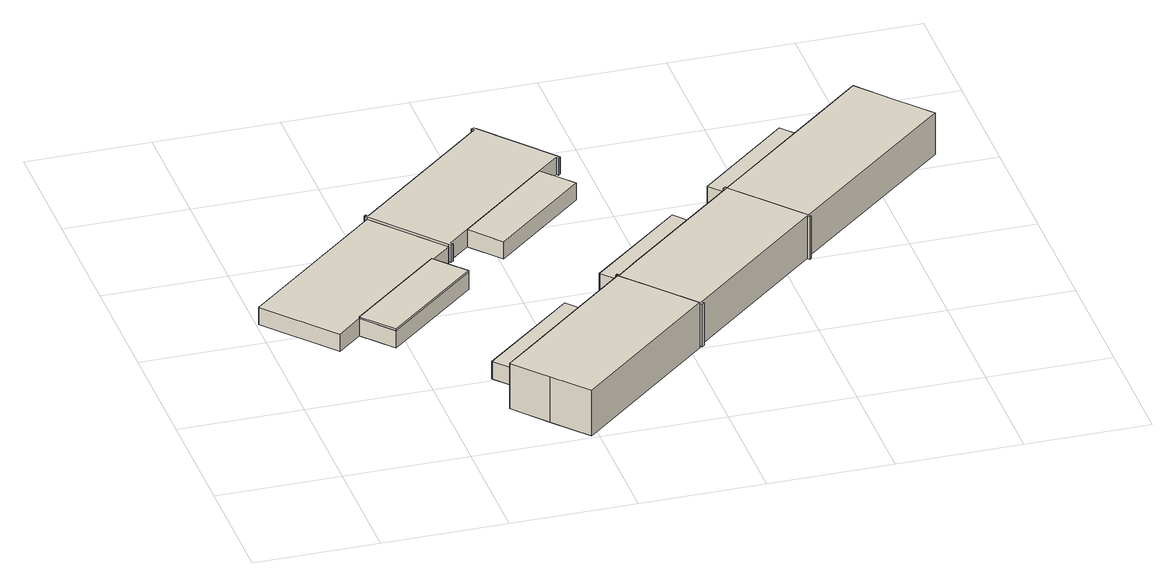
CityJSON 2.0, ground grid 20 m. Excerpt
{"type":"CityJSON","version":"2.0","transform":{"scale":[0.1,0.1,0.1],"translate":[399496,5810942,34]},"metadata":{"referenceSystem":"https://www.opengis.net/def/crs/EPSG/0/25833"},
"CityObjects":{
"building1":{"type":"Building","attributes":{"Gemeindeschluessel":"11000009","function":"31001_2100"},"address":[{"country":"Germany","locality":"Berlin","thoroughfareNumber":"96E, 96F","thoroughfareName":"Groß-Berliner Damm"}],"children":["building1-1","building1-2"]},
"building1-1":{"type":"BuildingPart","attributes":{"BezugspunktDach":"2200","measuredHeight":3,"storeysAboveGround":1},"parents":["building1"],"geometry":[{"type":"Solid","lod":"1","boundaries":[[[[0,1,2,3,4,5,6,7]],[[8,9,10,11,12,13,14,15]],[[8,15,7,6]],[[9,8,6,5]],[[10,9,5,4]],[[11,10,4,3]],[[12,11,3,2]],[[13,12,2,1]],[[14,13,1,0]],[[15,14,0,7]]]]}]},
"building1-2":{"type":"BuildingPart","attributes":{"BezugspunktDach":"2200","measuredHeight":3,"storeysAboveGround":1},"parents":["building1"],"geometry":[{"type":"Solid","lod":"1","boundaries":[[[[16,17,18,19]],[[20,21,22,23]],[[20,23,19,18]],[[21,20,18,17]],[[22,21,17,16]],[[23,22,16,19]]]]}]},
"building2":{"type":"Building","attributes":{"Gemeindeschluessel":"11000009","function":"31001_2100"},"address":[{"country":"Germany","locality":"Berlin","thoroughfareNumber":"98E, 98F","thoroughfareName":"Groß-Berliner Damm"}],"children":["building2-1","building2-2"]},
"building2-1":{"type":"BuildingPart","attributes":{"BezugspunktDach":"2200","measuredHeight":8.56,"storeysAboveGround":1},"parents":["building2"],"geometry":[{"type":"MultiSurface","lod":"1","boundaries":[[[24,25,26,27,28,29,30,31]],[[32,33,34,35,36,37,38,39]],[[32,39,31,30]],[[40,41,42,43,33,32,30,29]],[[34,33,29,28]],[[35,34,28,27]],[[36,35,27,26]],[[37,36,26,25]],[[38,37,25,24]],[[39,38,24,31]],[[43,42,41,40]]]}]},
"building2-2":{"type":"BuildingPart","attributes":{"BezugspunktDach":"2200","measuredHeight":3,"storeysAboveGround":1},"parents":["building2"],"geometry":[{"type":"Solid","lod":"1","boundaries":[[[[41,40,44,45]],[[46,43,42,47]],[[46,47,45,44]],[[43,46,44,40]],[[47,42,41,45]],[[43,40,41,42]]]]}]},
"building3":{"type":"Building","attributes":{"Gemeindeschluessel":"11000009","function":"31001_2100"},"address":[{"country":"Germany","locality":"Berlin","thoroughfareNumber":"96C, 96D","thoroughfareName":"Groß-Berliner Damm"}],"children":["building3-1","building3-2"]},
"building3-1":{"type":"BuildingPart","attributes":{"BezugspunktDach":"2200","measuredHeight":3,"storeysAboveGround":1},"parents":["building3"],"geometry":[{"type":"Solid","lod":"1","boundaries":[[[[48,49,50,51,52,53,54,55,56,57,58,59,60,61,62,63,64,65,66,67]],[[68,69,70,71,72,73,74,75,76,77,78,79,80,81,82,83,84,85,86,87]],[[68,87,67,66]],[[69,68,66,65]],[[70,69,65,64]],[[71,70,64,63]],[[72,71,63,62]],[[73,72,62,61]],[[74,73,61,60]],[[75,74,60,59]],[[76,75,59,58]],[[77,76,58,57]],[[78,77,57,56]],[[79,78,56,55]],[[80,79,55,54]],[[81,80,54,53]],[[82,81,53,52]],[[83,82,52,51]],[[84,83,51,50]],[[85,84,50,49]],[[86,85,49,48]],[[87,86,48,67]]]]}]},
"building3-2":{"type":"BuildingPart","attributes":{"BezugspunktDach":"2200","measuredHeight":3,"storeysAboveGround":1},"parents":["building3"],"geometry":[{"type":"Solid","lod":"1","boundaries":[[[[54,55,56,53]],[[78,79,80,81]],[[78,81,53,56]],[[79,78,56,55]],[[80,79,55,54]],[[81,80,54,53]]]]}]},
"building4":{"type":"Building","attributes":{"Gemeindeschluessel":"11000009","function":"31001_2100"},"address":[{"country":"Germany","locality":"Berlin","thoroughfareNumber":"98C, 98D","thoroughfareName":"Groß-Berliner Damm"}],"children":["building4-1","building4-2"]},
"building4-1":{"type":"BuildingPart","attributes":{"BezugspunktDach":"2200","measuredHeight":8.05,"storeysAboveGround":1},"parents":["building4"],"geometry":[{"type":"Solid","lod":"1","boundaries":[[[[88,89,90,91,92,93,94,95,96,97,98,99,100,101,102,103,104,105,106,107]],[[108,109,110,111,112,113,114,115,116,117,118,119,120,121,122,123,124,125,126,127]],[[108,127,107,106]],[[109,108,106,105]],[[110,109,105,104]],[[111,110,104,103],[128,129,130,131]],[[112,111,103,102]],[[113,112,102,101]],[[114,113,101,100]],[[115,114,100,99]],[[116,115,99,98]],[[117,116,98,97]],[[118,117,97,96]],[[119,118,96,95]],[[120,119,95,94]],[[121,120,94,93]],[[122,121,93,92]],[[123,122,92,91]],[[124,123,91,90]],[[125,124,90,89]],[[126,125,89,88]],[[127,126,88,107]],[[130,129,128,131]]]]}]},
"building4-2":{"type":"BuildingPart","attributes":{"BezugspunktDach":"2200","measuredHeight":3,"storeysAboveGround":1},"parents":["building4"],"geometry":[{"type":"Solid","lod":"1","boundaries":[[[[131,130,132,133]],[[134,129,128,135]],[[134,135,133,132]],[[129,134,132,130]],[[135,128,131,133]],[[128,129,130,131]]]]}]},
"building5":{"type":"Building","attributes":{"Gemeindeschluessel":"11000009","function":"31001_2100"},"address":[{"country":"Germany","locality":"Berlin","thoroughfareNumber":"98A, 98B","thoroughfareName":"Groß-Berliner Damm"}],"children":["building5-1","building5-2"]},
"building5-1":{"type":"BuildingPart","attributes":{"BezugspunktDach":"2200","measuredHeight":8.06,"storeysAboveGround":1},"parents":["building5"],"geometry":[{"type":"Solid","lod":"1","boundaries":[[[[97,136,137,138,139,140,99]],[[141,142,143,144,145,146,147]],[[141,147,99,140]],[[142,141,140,139],[141,142,148,149]],[[143,142,139,138]],[[144,143,138,137]],[[145,144,137,136]],[[146,145,136,97]],[[147,146,97,99]],[[148,142,141,149]]]]}]},
"building5-2":{"type":"BuildingPart","attributes":{"BezugspunktDach":"2200","measuredHeight":3,"storeysAboveGround":1},"parents":["building5"],"geometry":[{"type":"Solid","lod":"1","boundaries":[[[[149,148,150,151]],[[152,142,141,153]],[[152,153,151,150]],[[142,152,150,148]],[[153,141,149,151]],[[141,142,148,149]]]]}]}
},
"vertices":[
[98,343,35],[138,378,35],[181,329,35],[332,459,35],[289,508,35],[324,538,35],[230,648,35],[3,452,35],[230,648,5],[324,538,5],[289,508,5],[332,459,5],[181,329,5],[138,378,5],[98,343,5],[3,452,5],
[181,329,38],[332,459,38],[289,508,38],[138,378,38],[289,508,8],[332,459,8],[181,329,8],[138,378,8],
[341,61,83],[389,6,83],[615,202,83],[568,257,83],[520,311,83],[485,281,83],[334,150,83],[294,116,83],[334,150,4],[485,281,4],[520,311,4],[568,257,4],[615,202,4],[389,6,4],[341,61,4],[294,116,4],[485,281,38],[334,150,38],[334,150,8],[485,281,8],
[443,330,38],[291,199,38],[443,330,8],[291,199,8],
[230,648,39],[324,538,39],[327,535,39],[331,538,39],[328,541,39],[363,571,39],[405,522,39],[557,653,39],[514,702,39],[549,732,39],[552,729,39],[555,732,39],[552,735,39],[458,845,39],[455,848,39],[451,846,39],[454,842,39],[233,651,39],[230,654,39],[227,652,39],[230,654,9],[233,651,9],[454,842,9],[451,846,9],[455,848,9],[458,845,9],[552,735,9],[555,732,9],[552,729,9],[549,732,9],[514,702,9],[557,653,9],[405,522,9],[363,571,9],[328,541,9],[331,538,9],[327,535,9],[324,538,9],[230,648,9],[227,652,9],
[520,311,82],[568,257,82],[615,202,82],[618,198,82],[622,201,82],[619,205,82],[840,396,82],[843,392,82],[846,395,82],[843,399,82],[796,453,82],[748,508,82],[746,511,82],[742,508,82],[745,505,82],[710,475,82],[559,345,82],[524,314,82],[521,317,82],[518,314,82],[521,317,8],[524,314,8],[559,345,8],[710,475,8],[745,505,8],[742,508,8],[746,511,8],[748,508,8],[796,453,8],[843,399,8],[846,395,8],[843,392,8],[840,396,8],[619,205,8],[622,201,8],[618,198,8],[615,202,8],[568,257,8],[520,311,8],[518,314,8],[559,345,9],[710,475,9],[710,475,39],[559,345,39],
[668,525,39],[516,394,39],[668,525,9],[516,394,9],
[1107,626,82],[1059,681,82],[1012,736,82],[935,669,82],[784,539,82],[784,539,9],[935,669,9],[1012,736,9],[1059,681,9],[1107,626,9],[843,399,9],[748,508,9],[935,669,39],[784,539,39],
[892,719,39],[741,588,39],[892,719,9],[741,588,9]
]}
